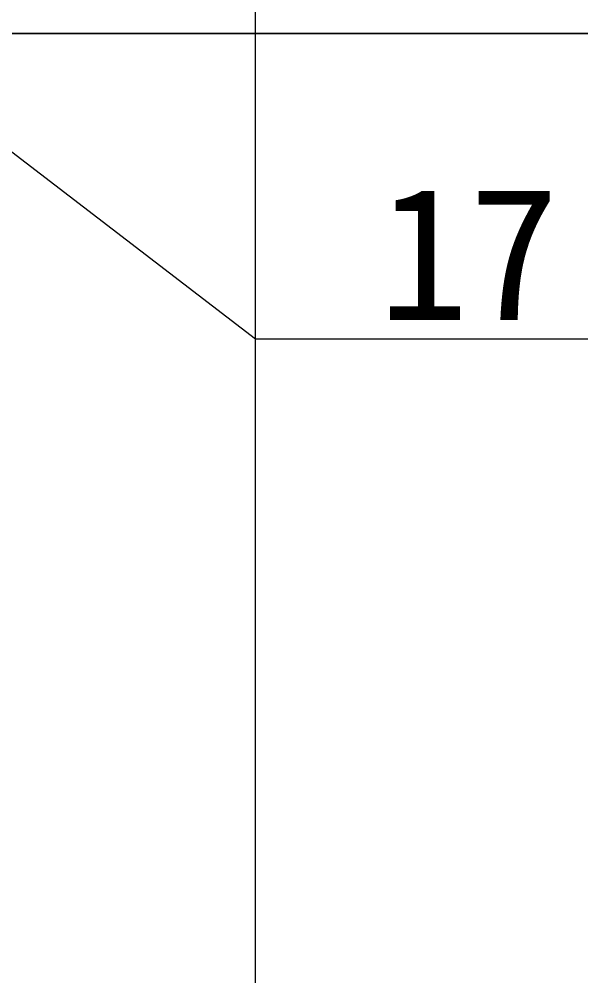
# Model space of a CAD drawing. Header units: millimetres. Extents: x -182 to 395, y -757 to 122.
# Drawn here: x -109.67 to -99.11, y -339.45 to -321.48 of the extents above; entities that cross this region are included whole.
import ezdxf

# ---------------------------------------------------------------- set-up
doc = ezdxf.new("R2010")
doc.units = ezdxf.units.MM
for name, color, linetype in [('111WT', 7, 'Continuous'), ('KY2WL', 7, 'Continuous'), ('KY6WL', 7, 'Continuous')]:
    doc.layers.add(name, color=color, linetype=linetype)
doc.styles.get("Standard").update_dxf_attribs({"font": ''})
doc.styles.get('Standard').set_extended_font_data('SimSun')

msp = doc.modelspace()

# ---------------------------------------------------------------- linework, layer by layer
at = {"lineweight": 20}
msp.add_line((-110.228, -323.648), (-105.228, -327.484), dxfattribs=at)
at = {"layer": 'KY2WL', "lineweight": 20}
for p, q in [((-120.228, -321.748), (-35.228, -321.748)), ((-109.228, -321.748), (-120.228, -321.748)), ((-50.228, -321.748), (-109.228, -321.748)), ((-105.228, -327.484), (-35.228, -327.484))]:
    msp.add_line(p, q, dxfattribs=at)
at = {"layer": 'KY6WL', "lineweight": 20}
msp.add_line((-105.228, -376.548), (-105.228, 30.812), dxfattribs=at)

# ---------------------------------------------------------------- texts
at = {"layer": '111WT'}
msp.add_text('17', height=2.5, dxfattribs=at).set_placement((-102.919, -327.13))

doc.saveas('drawing.dxf')
